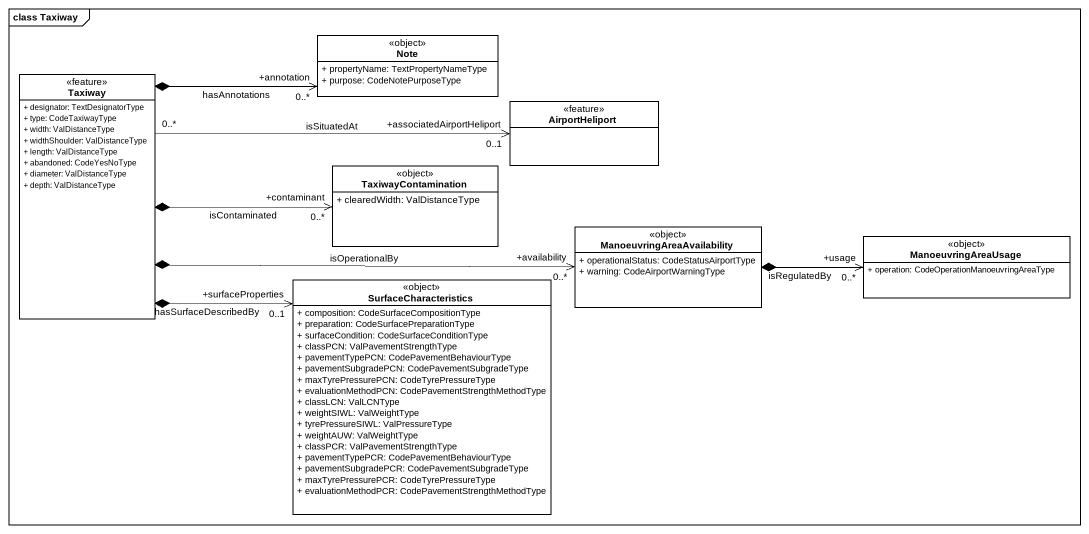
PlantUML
@startuml
mainframe class Taxiway
hide circle
hide empty members
skinparam classAttributeIconSize 0
class "Note" as Note_ <<object>> #FFFFFF {
  + propertyName: TextPropertyNameType
  + purpose: CodeNotePurposeType
}
class Taxiway <<feature>> {
  + designator: TextDesignatorType
  + type: CodeTaxiwayType
  + width: ValDistanceType
  + widthShoulder: ValDistanceType
  + length: ValDistanceType
  + abandoned: CodeYesNoType
  + diameter: ValDistanceType
  + depth: ValDistanceType
}
class AirportHeliport <<feature>>
class TaxiwayContamination <<object>> #FFFFFF {
  + clearedWidth: ValDistanceType
}
class ManoeuvringAreaAvailability <<object>> #FFFFFF {
  + operationalStatus: CodeStatusAirportType
  + warning: CodeAirportWarningType
}
class ManoeuvringAreaUsage <<object>> #FFFFFF {
  + operation: CodeOperationManoeuvringAreaType
}
class SurfaceCharacteristics <<object>> #FFFFFF {
  + composition: CodeSurfaceCompositionType
  + preparation: CodeSurfacePreparationType
  + surfaceCondition: CodeSurfaceConditionType
  + classPCN: ValPavementStrengthType
  + pavementTypePCN: CodePavementBehaviourType
  + pavementSubgradePCN: CodePavementSubgradeType
  + maxTyrePressurePCN: CodeTyrePressureType
  + evaluationMethodPCN: CodePavementStrengthMethodType
  + classLCN: ValLCNType
  + weightSIWL: ValWeightType
  + tyrePressureSIWL: ValPressureType
  + weightAUW: ValWeightType
  + classPCR: ValPavementStrengthType
  + pavementTypePCR: CodePavementBehaviourType
  + pavementSubgradePCR: CodePavementSubgradeType
  + maxTyrePressurePCR: CodeTyrePressureType
  + evaluationMethodPCR: CodePavementStrengthMethodType
}
Taxiway *-right-> "+annotation\n0..*" Note_ : hasAnnotations
Taxiway "0..*" -right-> "+associatedAirportHeliport\n0..1" AirportHeliport : isSituatedAt
Taxiway *-right-> "+contaminant\n0..*" TaxiwayContamination : isContaminated
Taxiway *-right-> "+availability\n0..*" ManoeuvringAreaAvailability : isOperationalBy
Taxiway *-right-> "+surfaceProperties\n0..1" SurfaceCharacteristics : hasSurfaceDescribedBy
ManoeuvringAreaAvailability *-right-> "+usage\n0..*" ManoeuvringAreaUsage : isRegulatedBy
@enduml
